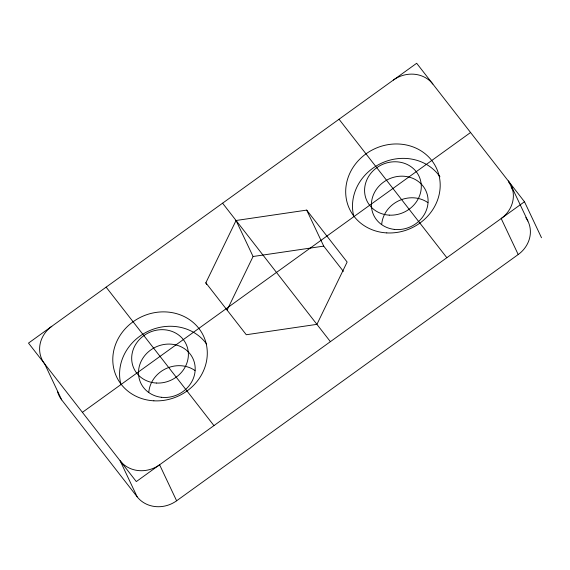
<?xml version="1.0" encoding="UTF-8"?>
<svg xmlns="http://www.w3.org/2000/svg" width="570" height="570" viewBox="0 0 570 570"><rect width="100%" height="100%" fill="white"/><g stroke="black" fill="none" stroke-linecap="round" stroke-linejoin="round"><path stroke-width="0.85" d="M205.848 282.813L236.058 220.497L306.703 210.109L347.13 262.036L316.92 324.351L246.283 334.74L205.848 282.813L206.611 284.416M227.131 310.03L253.08 256.5L236.058 220.497M82.408 412.345L470.578 132.504M524.478 201.744L136.308 481.579L28.5 343.104L416.67 63.27L524.478 201.744L541.5 237.747M57.599 391.889A28.813 26.213 -25.3 0 0 61.688 399.884L137.156 496.812A28.813 26.213 -25.3 0 0 176.622 500.795L518.208 254.534A28.813 26.213 -25.3 0 0 525.804 217.605M253.08 256.5L323.717 246.112L343.389 271.377M339.036 119.237L446.844 257.711M222.585 203.191L330.393 341.658M106.134 287.137L213.942 425.612M510.863 185.029L527.884 221.032M509.822 184.167L508.312 180.968A28.813 26.213 -25.3 0 1 501.194 218.531L518.208 254.534M510.955 186.568L512.473 189.774M306.703 210.109L323.717 246.112M176.622 500.795L159.6 464.792A28.813 26.213 -25.3 0 1 120.142 460.809L137.156 496.812M61.688 399.884L44.674 363.881A28.813 26.213 -25.3 0 1 51.792 326.318M148.784 392.324A28.813 26.213 -25.3 0 1 165.877 368.669A28.813 26.213 -25.3 0 1 194.997 370.521M381.686 224.423A28.813 26.213 -25.3 0 1 398.779 200.761A28.813 26.213 -25.3 0 1 427.899 202.621M120.833 384.052A48.015 43.691 -25.3 0 1 148.428 331.156A48.015 43.691 -25.3 0 1 206.611 344.059M353.735 216.151A48.015 43.691 -25.3 0 1 381.722 163.07A48.015 43.691 -25.3 0 1 439.962 176.8M393.378 80.056A28.813 26.213 -25.3 0 1 432.844 84.039M389.239 215.139A28.813 26.213 -25.3 0 0 419.135 176.479A28.813 26.213 -25.3 0 0 370.443 173.8A28.813 26.213 -25.3 0 0 389.239 215.139M156.337 383.04A28.813 26.213 -25.3 0 0 186.233 344.387A28.813 26.213 -25.3 0 0 137.541 341.701A28.813 26.213 -25.3 0 0 156.337 383.04M386.774 232.909A48.015 43.691 -25.3 0 0 436.599 168.485A48.015 43.691 -25.3 0 0 355.452 164.017A48.015 43.691 -25.3 0 0 386.774 232.909M153.871 400.817A48.015 43.691 -25.3 0 0 203.697 336.393A48.015 43.691 -25.3 0 0 122.55 331.925A48.015 43.691 -25.3 0 0 153.871 400.817M161.339 397.283A28.813 26.213 -25.3 0 0 193.686 360.354A28.813 26.213 -25.3 0 0 145.514 354.697A28.813 26.213 -25.3 0 0 161.339 397.283M394.241 229.382A28.813 26.213 -25.3 0 0 426.588 192.446A28.813 26.213 -25.3 0 0 378.416 186.789A28.813 26.213 -25.3 0 0 394.241 229.382"/></g></svg>
